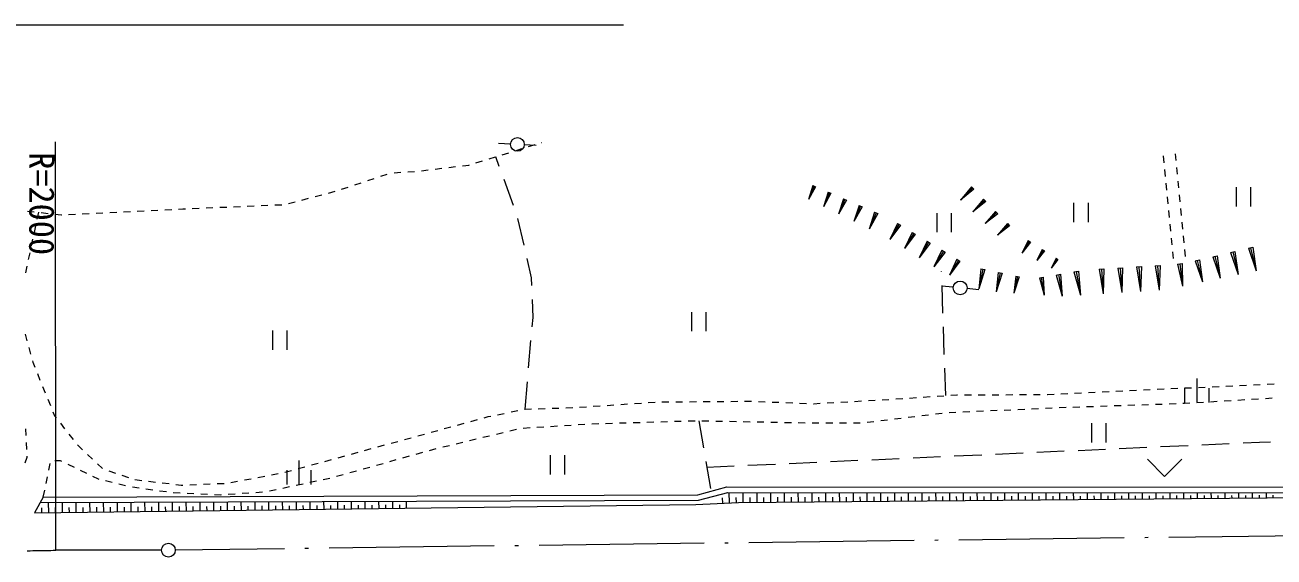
# Model space of a CAD drawing. Units: millimetres, scale not verified. Extents: x 40000 to 680000, y 20000 to 380000.
# Drawn here: x 364060 to 454792, y 265441 to 304104 of the extents above; entities that cross this region are included whole.
import ezdxf
from ezdxf.enums import TextEntityAlignment as Align

# ---------------------------------------------------------------- set-up
doc = ezdxf.new("R2010")
doc.units = ezdxf.units.MM
doc.header["$LTSCALE"] = 1000
doc.linetypes.add('LONG_DASHED_DOTTED', pattern=[15.25, 12, -1.5, 0.25, -1.5])
for name, color, linetype, lineweight in [('M-BGD', 7, 'Continuous', 13), ('M-BMK', 7, 'LONG_DASHED_DOTTED', 13), ('M-STR-HTXT', 7, 'Continuous', 13)]:
    doc.layers.add(name, color=color, linetype=linetype, lineweight=lineweight)
doc.styles.add('ＭＳ ゴシック', font='')
doc.styles.get('ＭＳ ゴシック').set_extended_font_data('MS Gothic')

msp = doc.modelspace()

# ---------------------------------------------------------------- linework, layer by layer
at = {"layer": 'M-BGD'}
for p, q in [((399333, 295452), (398469, 295500)), ((399681, 294969), (400158, 295117)), ((401195, 295348), (400331, 295396)), ((400636, 295266), (401113, 295414)), ((401591, 295562), (401603, 295566)), ((396815, 294080), (397293, 294228)), ((397771, 294376), (398248, 294525)), ((398517, 293813), (398257, 294527)), ((398726, 294673), (399203, 294821)), ((446746, 294593), (446795, 294095)), ((447619, 294747), (447667, 294249)), ((389908, 293115), (390382, 293273)), ((390869, 293365), (391368, 293397)), ((391867, 293429), (392366, 293460)), ((392864, 293511), (393360, 293571)), ((393857, 293630), (394353, 293690)), ((394849, 293749), (395346, 293809)), ((395842, 293869), (396318, 293926)), ((396318, 293926), (396338, 293932)), ((446843, 293598), (446892, 293100)), ((447715, 293752), (447763, 293254)), ((387062, 292166), (387536, 292324)), ((388011, 292483), (388485, 292641)), ((388959, 292799), (389434, 292957)), ((399544, 290994), (398859, 292873)), ((421292, 292438), (420968, 291422)), ((421389, 292396), (420968, 291422)), ((421486, 292354), (420968, 291422)), ((421292, 292438), (421486, 292354)), ((432813, 292339), (432014, 291382)), ((432899, 292250), (432014, 291382)), ((432986, 292161), (432014, 291382)), ((432813, 292339), (432986, 292161)), ((446940, 292603), (446989, 292105)), ((447812, 292756), (447860, 292259)), ((452040, 292308), (452040, 290908)), ((453090, 292308), (453090, 290908)), ((383200, 291124), (383684, 291252)), ((384167, 291381), (384650, 291509)), ((385134, 291637), (385617, 291765)), ((386100, 291893), (386584, 292021)), ((422400, 291959), (422060, 290892)), ((422502, 291915), (422060, 290892)), ((422604, 291871), (422060, 290892)), ((422400, 291959), (422604, 291871)), ((423517, 291476), (423161, 290358)), ((423624, 291430), (423161, 290358)), ((423732, 291384), (423161, 290358)), ((423517, 291476), (423732, 291384)), ((433690, 291444), (432920, 290523)), ((433773, 291359), (432920, 290523)), ((433857, 291273), (432920, 290523)), ((433690, 291444), (433857, 291273)), ((447037, 291607), (447086, 291110)), ((447908, 291761), (447956, 291263)), ((364241, 290575), (364738, 290521)), ((365036, 290489), (364930, 290000)), ((365235, 290467), (365733, 290413)), ((366230, 290359), (366717, 290306)), ((367226, 290331), (367726, 290356)), ((368225, 290381), (368724, 290405)), ((369224, 290430), (369723, 290455)), ((370222, 290479), (370722, 290504)), ((371221, 290528), (371721, 290553)), ((372220, 290578), (372719, 290602)), ((373219, 290627), (373718, 290652)), ((374218, 290676), (374717, 290701)), ((375216, 290726), (375521, 290741)), ((375521, 290741), (375716, 290749)), ((376215, 290770), (376715, 290791)), ((377215, 290813), (377714, 290834)), ((378214, 290855), (378713, 290876)), ((379213, 290898), (379712, 290919)), ((380212, 290940), (380711, 290961)), ((381211, 290983), (381710, 291004)), ((382210, 291025), (382710, 291046)), ((424645, 290989), (424272, 289819)), ((424757, 290941), (424272, 289819)), ((424869, 290892), (424272, 289819)), ((424645, 290989), (424869, 290892)), ((425782, 290498), (425393, 289275)), ((425899, 290447), (425393, 289275)), ((426016, 290396), (425393, 289275)), ((425782, 290498), (426016, 290396)), ((430288, 290440), (430288, 289040)), ((431338, 290440), (431338, 289040)), ((434560, 290556), (433820, 289670)), ((434640, 290474), (433820, 289670)), ((434721, 290392), (433820, 289670)), ((434560, 290556), (434721, 290392)), ((440230, 291174), (440230, 289774)), ((441280, 291174), (441280, 289774)), ((447134, 290612), (447183, 290114)), ((448004, 290766), (448052, 290268)), ((364825, 289511), (364719, 289022)), ((366717, 290306), (366727, 290307)), ((400316, 288100), (399868, 290049)), ((427438, 289677), (426890, 288522)), ((427547, 289612), (426890, 288522)), ((427656, 289546), (426890, 288522)), ((427438, 289677), (427656, 289546)), ((435424, 289675), (434714, 288824)), ((435501, 289596), (434714, 288824)), ((435579, 289517), (434714, 288824)), ((435424, 289675), (435579, 289517)), ((447231, 289617), (447280, 289119)), ((448101, 289770), (448149, 289273)), ((364614, 288534), (364509, 288045)), ((428511, 289031), (427955, 287858)), ((428621, 288964), (427955, 287858)), ((428732, 288898), (427955, 287858)), ((428511, 289031), (428732, 288898)), ((447328, 288621), (447377, 288124)), ((448197, 288775), (448245, 288277)), ((429587, 288382), (429022, 287191)), ((429699, 288315), (429022, 287191)), ((429811, 288247), (429022, 287191)), ((429587, 288382), (429811, 288247)), ((430666, 287732), (430093, 286523)), ((430780, 287663), (430093, 286523)), ((430666, 287732), (430894, 287594)), ((436931, 288432), (436485, 287532)), ((437016, 288379), (436485, 287532)), ((437100, 288326), (436485, 287532)), ((436931, 288432), (437100, 288326)), ((437956, 287788), (437555, 286980)), ((438032, 287741), (437555, 286980)), ((438108, 287693), (437555, 286980)), ((437956, 287788), (438108, 287693)), ((447425, 287626), (447473, 287128)), ((448293, 287780), (448341, 287282)), ((451631, 287567), (451958, 287646)), ((451958, 287646), (452186, 285969)), ((452927, 287878), (453262, 287958)), ((452927, 287878), (453496, 286241)), ((453095, 287918), (453496, 286241)), ((453262, 287958), (453496, 286241)), ((364403, 287556), (364298, 287067)), ((400861, 285731), (400541, 287126)), ((430894, 287594), (430093, 286523)), ((431755, 287075), (431207, 285918)), ((431865, 287009), (431207, 285918)), ((431974, 286944), (431207, 285918)), ((431755, 287075), (431974, 286944)), ((438963, 287156), (438607, 286438)), ((439031, 287114), (438607, 286438)), ((439099, 287071), (438607, 286438)), ((438963, 287156), (439099, 287071)), ((447791, 286722), (448114, 286759)), ((447791, 286722), (448142, 285129)), ((447953, 286740), (448142, 285129)), ((448114, 286759), (448142, 285129)), ((449062, 286953), (449374, 287027)), ((449062, 286953), (449591, 285430)), ((449218, 286990), (449591, 285430)), ((449374, 287027), (449591, 285430)), ((450342, 287259), (450662, 287336)), ((450342, 287259), (450885, 285699)), ((450502, 287297), (450885, 285699)), ((450662, 287336), (450885, 285699)), ((451631, 287567), (452186, 285969)), ((451794, 287607), (452186, 285969)), ((364192, 286579), (364087, 286090)), ((430644, 286164), (430644, 286179)), ((433491, 286386), (433338, 284927)), ((433634, 286356), (433338, 284927)), ((433777, 286327), (433338, 284927)), ((433491, 286386), (433777, 286327)), ((434762, 286123), (434615, 284721)), ((434899, 286095), (434615, 284721)), ((435037, 286066), (434615, 284721)), ((434762, 286123), (435037, 286066)), ((436033, 285860), (435904, 284627)), ((436154, 285835), (435904, 284627)), ((436274, 285810), (435904, 284627)), ((436033, 285860), (436274, 285810)), ((438971, 285935), (439286, 285989)), ((438971, 285935), (439399, 284390)), ((439129, 285962), (439399, 284390)), ((439286, 285989), (439399, 284390)), ((440257, 286156), (440600, 286214)), ((440257, 286156), (440723, 284471)), ((440429, 286185), (440723, 284471)), ((440600, 286214), (440723, 284471)), ((442081, 286358), (442440, 286380)), ((442081, 286358), (442370, 284573)), ((442261, 286369), (442370, 284573)), ((442440, 286380), (442370, 284573)), ((443439, 286440), (443798, 286462)), ((443439, 286440), (443728, 284657)), ((443618, 286451), (443728, 284657)), ((443798, 286462), (443728, 284657)), ((444796, 286523), (445155, 286545)), ((444796, 286523), (445085, 284740)), ((444975, 286534), (445085, 284740)), ((445155, 286545), (445085, 284740)), ((446153, 286606), (446511, 286628)), ((446153, 286606), (446442, 284824)), ((446332, 286617), (446442, 284824)), ((446511, 286628), (446442, 284824)), ((400881, 285162), (400861, 285731)), ((431494, 285045), (430633, 285126)), ((430743, 283165), (430677, 285164)), ((433351, 284869), (432490, 284950)), ((437759, 285726), (438015, 285771)), ((437759, 285726), (438107, 284467)), ((437887, 285749), (438107, 284467)), ((438015, 285771), (438107, 284467)), ((400964, 282857), (400917, 284163)), ((412471, 283244), (412471, 281844)), ((413521, 283244), (413521, 281844)), ((400904, 282166), (400964, 282857)), ((364070, 281628), (364202, 281145)), ((382039, 281891), (382039, 280491)), ((383089, 281891), (383089, 280491)), ((430842, 280167), (430776, 282166)), ((364333, 280663), (364465, 280180)), ((400644, 279178), (400817, 281170)), ((364596, 279698), (364624, 279597)), ((364624, 279597), (364773, 279231)), ((364962, 278768), (365151, 278305)), ((430941, 277168), (430875, 279167)), ((365340, 277842), (365528, 277379)), ((400384, 276189), (400557, 278182)), ((446302, 277630), (446801, 277653)), ((447301, 277677), (447800, 277701)), ((448299, 277725), (448799, 277748)), ((448324, 276671), (448324, 277721)), ((449199, 276671), (449199, 278421)), ((449298, 277772), (449798, 277796)), ((450074, 276671), (450074, 277721)), ((450297, 277819), (450797, 277843)), ((451296, 277867), (451795, 277891)), ((452295, 277914), (452794, 277938)), ((453294, 277962), (453793, 277986)), ((454293, 278009), (454792, 278033)), ((365717, 276916), (365906, 276453)), ((413334, 276736), (413834, 276740)), ((414334, 276744), (414834, 276749)), ((415334, 276753), (415834, 276757)), ((416334, 276762), (416814, 276766)), ((416814, 276766), (416834, 276765)), ((417334, 276745), (417833, 276725)), ((424326, 276752), (424825, 276781)), ((425324, 276809), (425823, 276838)), ((426322, 276867), (426821, 276900)), ((427320, 276932), (427819, 276965)), ((428318, 276997), (428817, 277030)), ((429316, 277063), (429815, 277095)), ((430314, 277128), (430813, 277160)), ((431312, 277193), (431755, 277222)), ((431755, 277222), (431811, 277222)), ((432311, 277224), (432811, 277226)), ((433311, 277229), (433811, 277231)), ((434311, 277233), (434811, 277236)), ((435311, 277238), (435811, 277240)), ((436311, 277243), (436811, 277245)), ((437311, 277247), (437811, 277250)), ((438311, 277252), (438345, 277252)), ((438345, 277252), (438810, 277274)), ((439310, 277298), (439809, 277321)), ((440308, 277345), (440808, 277369)), ((441307, 277393), (441807, 277416)), ((442306, 277440), (442806, 277464)), ((443305, 277487), (443804, 277511)), ((444304, 277535), (444803, 277559)), ((445303, 277582), (445802, 277606)), ((450174, 276729), (450673, 276759)), ((451172, 276789), (451671, 276819)), ((452170, 276849), (452669, 276879)), ((453168, 276909), (453667, 276939)), ((454166, 276969), (454665, 276999)), ((366095, 275990), (366215, 275696)), ((398391, 275781), (398881, 275882)), ((399371, 275982), (399861, 276082)), ((400350, 276182), (400384, 276189)), ((400384, 276189), (400849, 276204)), ((401349, 276220), (401849, 276237)), ((402349, 276253), (402848, 276269)), ((403348, 276285), (403848, 276302)), ((404347, 276326), (404846, 276360)), ((405345, 276394), (405844, 276429)), ((406343, 276463), (406841, 276497)), ((407340, 276531), (407839, 276565)), ((408338, 276599), (408837, 276633)), ((409336, 276667), (409834, 276702)), ((410334, 276709), (410834, 276714)), ((411334, 276718), (411834, 276722)), ((412334, 276727), (412834, 276731)), ((418333, 276705), (418832, 276685)), ((419332, 276665), (419832, 276645)), ((420331, 276625), (420831, 276605)), ((421330, 276585), (421369, 276584)), ((421369, 276584), (421830, 276610)), ((422329, 276639), (422828, 276667)), ((423327, 276695), (423826, 276724)), ((430197, 275838), (430693, 275898)), ((431190, 275950), (431690, 275971)), ((432189, 275993), (432689, 276015)), ((433188, 276037), (433688, 276058)), ((434187, 276080), (434687, 276102)), ((435186, 276123), (435686, 276145)), ((436185, 276167), (436685, 276189)), ((437185, 276210), (437684, 276232)), ((438184, 276254), (438683, 276275)), ((439183, 276297), (439682, 276319)), ((440182, 276340), (440681, 276357)), ((441181, 276374), (441681, 276391)), ((442181, 276408), (442680, 276425)), ((443180, 276442), (443680, 276459)), ((444179, 276476), (444679, 276493)), ((445179, 276510), (445679, 276527)), ((446178, 276544), (446678, 276561)), ((447178, 276578), (447677, 276595)), ((448177, 276612), (448288, 276616)), ((448288, 276616), (448676, 276639)), ((449175, 276669), (449675, 276699)), ((366215, 275696), (366327, 275552)), ((366633, 275157), (366939, 274762)), ((395487, 275034), (395969, 275166)), ((396451, 275298), (396934, 275430)), ((397416, 275562), (397711, 275642)), ((397711, 275642), (397901, 275681)), ((402246, 274936), (402745, 274967)), ((403244, 274999), (403743, 275030)), ((404242, 275062), (404741, 275093)), ((405241, 275120), (405740, 275135)), ((406240, 275151), (406740, 275166)), ((407240, 275181), (407739, 275196)), ((408239, 275212), (408739, 275227)), ((409239, 275242), (409739, 275258)), ((410238, 275273), (410738, 275288)), ((411238, 275304), (411738, 275319)), ((412237, 275334), (412737, 275349)), ((413009, 275349), (413344, 273377)), ((413237, 275345), (413737, 275335)), ((414237, 275325), (414737, 275315)), ((415237, 275305), (415737, 275296)), ((416236, 275286), (416736, 275276)), ((417236, 275266), (417736, 275256)), ((418236, 275247), (418736, 275237)), ((419236, 275227), (419736, 275217)), ((420236, 275207), (420736, 275198)), ((421236, 275195), (421736, 275195)), ((422236, 275195), (422736, 275195)), ((423236, 275195), (423736, 275195)), ((424236, 275195), (424736, 275195)), ((425233, 275238), (425729, 275298)), ((426226, 275358), (426722, 275418)), ((427218, 275478), (427715, 275538)), ((428211, 275598), (428708, 275658)), ((429204, 275718), (429700, 275778)), ((441536, 275173), (441536, 273773)), ((442586, 275173), (442586, 273773)), ((364153, 274261), (364129, 274761)), ((367245, 274366), (367552, 273971)), ((391629, 273978), (392111, 274110)), ((392593, 274242), (393076, 274374)), ((393558, 274506), (394040, 274638)), ((394522, 274770), (395005, 274902)), ((396356, 273907), (396842, 274023)), ((397329, 274140), (397815, 274256)), ((398301, 274373), (398787, 274489)), ((399274, 274606), (399760, 274722)), ((400250, 274810), (400749, 274842)), ((401248, 274873), (401747, 274905)), ((364202, 273262), (364178, 273762)), ((367868, 273585), (368231, 273241)), ((388735, 273186), (389217, 273318)), ((389700, 273450), (390182, 273582)), ((390664, 273714), (391147, 273846)), ((393444, 273187), (393926, 273321)), ((394411, 273441), (394897, 273557)), ((395384, 273674), (395870, 273790)), ((437559, 273057), (439557, 273147)), ((440556, 273193), (442554, 273283)), ((443552, 273328), (445550, 273419)), ((446549, 273464), (448547, 273554)), ((449546, 273600), (451544, 273690)), ((452543, 273735), (453728, 273789)), ((453728, 273789), (454542, 273808)), ((364063, 272297), (364230, 272698)), ((364230, 272698), (364227, 272763)), ((365799, 271758), (365901, 272248)), ((366234, 272454), (366613, 272454)), ((366613, 272454), (366722, 272401)), ((368594, 272898), (368957, 272554)), ((369321, 272210), (369684, 271867)), ((383969, 270707), (383969, 272457)), ((384877, 272130), (385359, 272262)), ((385842, 272394), (386324, 272526)), ((386806, 272658), (387288, 272790)), ((387771, 272922), (388253, 273054)), ((389590, 272115), (390072, 272249)), ((390554, 272383), (391035, 272517)), ((391517, 272651), (391999, 272785)), ((392481, 272919), (392962, 273053)), ((402210, 272836), (402210, 271436)), ((403260, 272836), (403260, 271436)), ((413512, 272392), (413847, 270420)), ((416580, 272107), (418578, 272198)), ((419577, 272243), (421575, 272333)), ((422574, 272379), (424572, 272469)), ((425571, 272514), (427569, 272605)), ((428568, 272650), (430566, 272740)), ((431565, 272786), (433563, 272876)), ((434562, 272921), (436560, 273012)), ((445597, 272549), (446847, 271299)), ((448097, 272549), (446847, 271299)), ((367172, 272184), (367622, 271966)), ((368072, 271748), (368522, 271531)), ((368972, 271313), (369376, 271118)), ((370152, 271698), (370626, 271540)), ((371100, 271382), (371575, 271224)), ((380983, 271229), (381474, 271324)), ((381965, 271419), (382456, 271513)), ((382947, 271608), (383028, 271624)), ((383028, 271624), (383430, 271734)), ((383094, 270707), (383094, 271757)), ((383913, 271866), (384395, 271998)), ((384844, 270707), (384844, 271757)), ((386700, 271312), (387182, 271446)), ((387663, 271580), (388145, 271714)), ((388627, 271848), (389108, 271982)), ((413583, 271972), (415581, 272062)), ((365593, 270779), (365696, 271269)), ((369376, 271118), (369426, 271106)), ((369913, 270990), (370399, 270875)), ((370886, 270759), (371372, 270644)), ((371859, 270533), (372355, 270465)), ((372051, 271073), (372547, 271012)), ((372850, 270398), (373346, 270330)), ((373043, 270952), (373540, 270892)), ((374036, 270832), (374533, 270772)), ((375029, 270712), (375402, 270666)), ((375402, 270666), (375526, 270671)), ((376026, 270692), (376525, 270712)), ((377025, 270732), (377524, 270753)), ((378024, 270773), (378524, 270793)), ((379019, 270851), (379510, 270945)), ((380001, 271040), (380492, 271135)), ((382793, 270457), (383282, 270561)), ((383771, 270665), (384260, 270768)), ((384750, 270872), (385239, 270976)), ((385728, 271079), (386217, 271183)), ((365388, 269801), (365491, 270290)), ((373841, 270262), (374336, 270194)), ((374833, 270139), (375332, 270115)), ((375832, 270091), (376331, 270066)), ((376831, 270042), (377330, 270018)), ((377829, 269994), (378274, 269972)), ((378274, 269972), (378329, 269976)), ((378828, 270008), (379327, 270040)), ((379826, 270072), (380325, 270104)), ((380824, 270136), (381323, 270167)), ((381815, 270250), (382304, 270354)), ((387782, 268936), (387776, 269478)), ((388782, 268948), (388776, 269481)), ((389782, 268961), (389776, 269485)), ((390782, 268973), (390776, 269488)), ((391782, 268986), (391776, 269491)), ((414744, 269347), (414724, 269731)), ((415243, 269373), (415204, 270141)), ((415743, 269398), (415724, 269764)), ((416242, 269409), (416236, 270140)), ((416742, 269413), (416739, 269774)), ((417242, 269418), (417236, 270140)), ((417742, 269422), (417739, 269778)), ((418242, 269427), (418236, 270139)), ((418742, 269431), (418739, 269783)), ((419242, 269436), (419236, 270138)), ((419742, 269440), (419739, 269787)), ((420242, 269445), (420236, 270138)), ((420742, 269449), (420739, 269791)), ((421242, 269454), (421236, 270137)), ((421742, 269458), (421739, 269795)), ((422242, 269463), (422236, 270136)), ((422742, 269467), (422739, 269799)), ((423242, 269472), (423236, 270136)), ((423742, 269476), (423739, 269803)), ((424242, 269481), (424236, 270135)), ((424742, 269485), (424739, 269808)), ((425242, 269490), (425236, 270134)), ((425742, 269494), (425739, 269812)), ((426242, 269499), (426236, 270134)), ((426742, 269503), (426739, 269816)), ((427242, 269508), (427236, 270133)), ((427742, 269512), (427739, 269820)), ((428242, 269517), (428236, 270132)), ((428742, 269521), (428739, 269824)), ((429242, 269526), (429236, 270132)), ((429742, 269530), (429739, 269828)), ((430242, 269535), (430236, 270131)), ((430742, 269539), (430739, 269833)), ((431242, 269544), (431236, 270130)), ((431742, 269548), (431739, 269837)), ((432242, 269553), (432236, 270130)), ((432742, 269557), (432739, 269841)), ((433242, 269562), (433237, 270129)), ((433742, 269566), (433739, 269845)), ((434242, 269571), (434237, 270128)), ((434742, 269575), (434739, 269849)), ((435242, 269580), (435237, 270128)), ((435742, 269584), (435739, 269853)), ((436242, 269589), (436237, 270127)), ((436741, 269593), (436739, 269857)), ((437241, 269598), (437237, 270126)), ((437741, 269602), (437739, 269862)), ((438241, 269607), (438237, 270126)), ((438741, 269611), (438739, 269866)), ((439241, 269616), (439237, 270125)), ((439741, 269620), (439739, 269870)), ((440241, 269625), (440237, 270124)), ((440741, 269629), (440739, 269874)), ((441241, 269634), (441237, 270124)), ((441741, 269638), (441739, 269878)), ((442241, 269643), (442237, 270123)), ((442741, 269647), (442739, 269882)), ((443241, 269652), (443237, 270122)), ((443741, 269656), (443739, 269887)), ((444241, 269661), (444237, 270122)), ((444741, 269665), (444739, 269891)), ((445241, 269670), (445237, 270121)), ((445741, 269674), (445739, 269895)), ((446241, 269679), (446237, 270120)), ((446741, 269683), (446739, 269899)), ((447241, 269688), (447237, 270120)), ((447741, 269692), (447739, 269903)), ((448241, 269697), (448237, 270119)), ((448741, 269701), (448739, 269907)), ((449241, 269706), (449237, 270118)), ((449741, 269710), (449739, 269912)), ((450241, 269715), (450237, 270118)), ((450741, 269719), (450739, 269916)), ((451241, 269724), (451237, 270117)), ((451741, 269728), (451739, 269920)), ((452241, 269733), (452237, 270116)), ((452741, 269737), (452739, 269924)), ((453241, 269741), (453237, 270116)), ((453741, 269746), (453739, 269928)), ((454241, 269750), (454238, 270115)), ((454741, 269755), (454739, 269932)), ((365284, 268657), (365280, 269027)), ((365784, 268664), (365775, 269402)), ((366284, 268670), (366280, 269035)), ((366784, 268676), (366775, 269405)), ((367284, 268682), (367280, 269042)), ((367784, 268688), (367775, 269409)), ((368284, 268695), (368280, 269050)), ((368784, 268701), (368775, 269412)), ((369284, 268707), (369279, 269058)), ((369784, 268713), (369775, 269416)), ((370284, 268719), (370279, 269066)), ((370784, 268725), (370775, 269419)), ((371284, 268732), (371279, 269074)), ((371784, 268738), (371775, 269423)), ((372284, 268744), (372279, 269082)), ((372784, 268750), (372775, 269426)), ((373284, 268756), (373279, 269090)), ((373783, 268763), (373775, 269430)), ((374283, 268769), (374279, 269098)), ((374783, 268775), (374775, 269433)), ((375283, 268781), (375279, 269106)), ((375783, 268787), (375775, 269436)), ((376283, 268794), (376279, 269114)), ((376783, 268800), (376775, 269440)), ((377283, 268806), (377279, 269122)), ((377783, 268812), (377775, 269443)), ((378283, 268818), (378279, 269129)), ((378783, 268825), (378775, 269447)), ((379283, 268831), (379279, 269137)), ((379783, 268837), (379775, 269450)), ((380283, 268843), (380279, 269145)), ((380783, 268849), (380775, 269454)), ((381283, 268856), (381279, 269153)), ((381783, 268862), (381776, 269457)), ((382283, 268868), (382279, 269161)), ((382783, 268874), (382776, 269460)), ((383283, 268880), (383279, 269169)), ((383783, 268886), (383776, 269464)), ((384283, 268893), (384279, 269177)), ((384783, 268899), (384776, 269467)), ((385283, 268905), (385279, 269185)), ((385783, 268911), (385776, 269471)), ((386283, 268917), (386279, 269193)), ((386782, 268924), (386776, 269474)), ((387282, 268930), (387279, 269201)), ((388282, 268942), (388279, 269209)), ((389282, 268955), (389279, 269216)), ((390282, 268967), (390279, 269224)), ((391282, 268979), (391279, 269232))]:
    msp.add_line(p, q, dxfattribs=at)
for points in [[(365163, 269400), (412980, 269564), (415105, 270141), (457289, 270113), (483235, 270310), (496309, 270784), (507178, 271180), (515836, 272010), (543634, 274774), (548243, 275501), (548872, 279455)], [(365388, 269801), (412926, 269964), (415052, 270541), (457288, 270513), (483226, 270710), (496294, 271184), (507151, 271579), (515798, 272408), (543583, 275171), (547893, 275850), (548477, 279518)], [(365388, 269801), (364741, 268651), (412781, 269246), (415883, 269406), (476240, 269948), (487704, 269989), (498944, 270297), (508387, 270605), (520859, 271015), (543750, 272144), (565460, 273530), (573598, 273967)]]:
    msp.add_lwpolyline(points, dxfattribs=at)
for centre in [(399832, 295424), (431992, 284997)]:
    msp.add_circle(centre, 500, dxfattribs=at)
at = {"layer": 'M-BMK'}
for p, q in [((474394, 267217), (374975, 265947)), ((373975, 265941), (366301, 265935))]:
    msp.add_line(p, q, dxfattribs=at)
at = {"layer": 'M-BMK', "linetype": 'Continuous'}
msp.add_circle((374475, 265941), 500, dxfattribs=at)
at = {"layer": 'M-BMK'}
msp.add_arc((341374, 1639391), 1373683, 269.04469, 271.03977, dxfattribs=at)
at = {"layer": 'M-STR-HTXT'}
msp.add_line((366301, 265935), (366279, 295601), dxfattribs=at)
msp.add_lwpolyline([(354742, 269758), (354742, 304104), (407545, 304104)], dxfattribs=at)

# ---------------------------------------------------------------- texts
at = {"layer": 'M-STR-HTXT', "style": 'ＭＳ ゴシック'}
msp.add_text('R=2000', height=1833, rotation=269.823, dxfattribs=at).set_placement((363825, 291127), align=Align.BOTTOM_CENTER)

doc.saveas('drawing.dxf')
